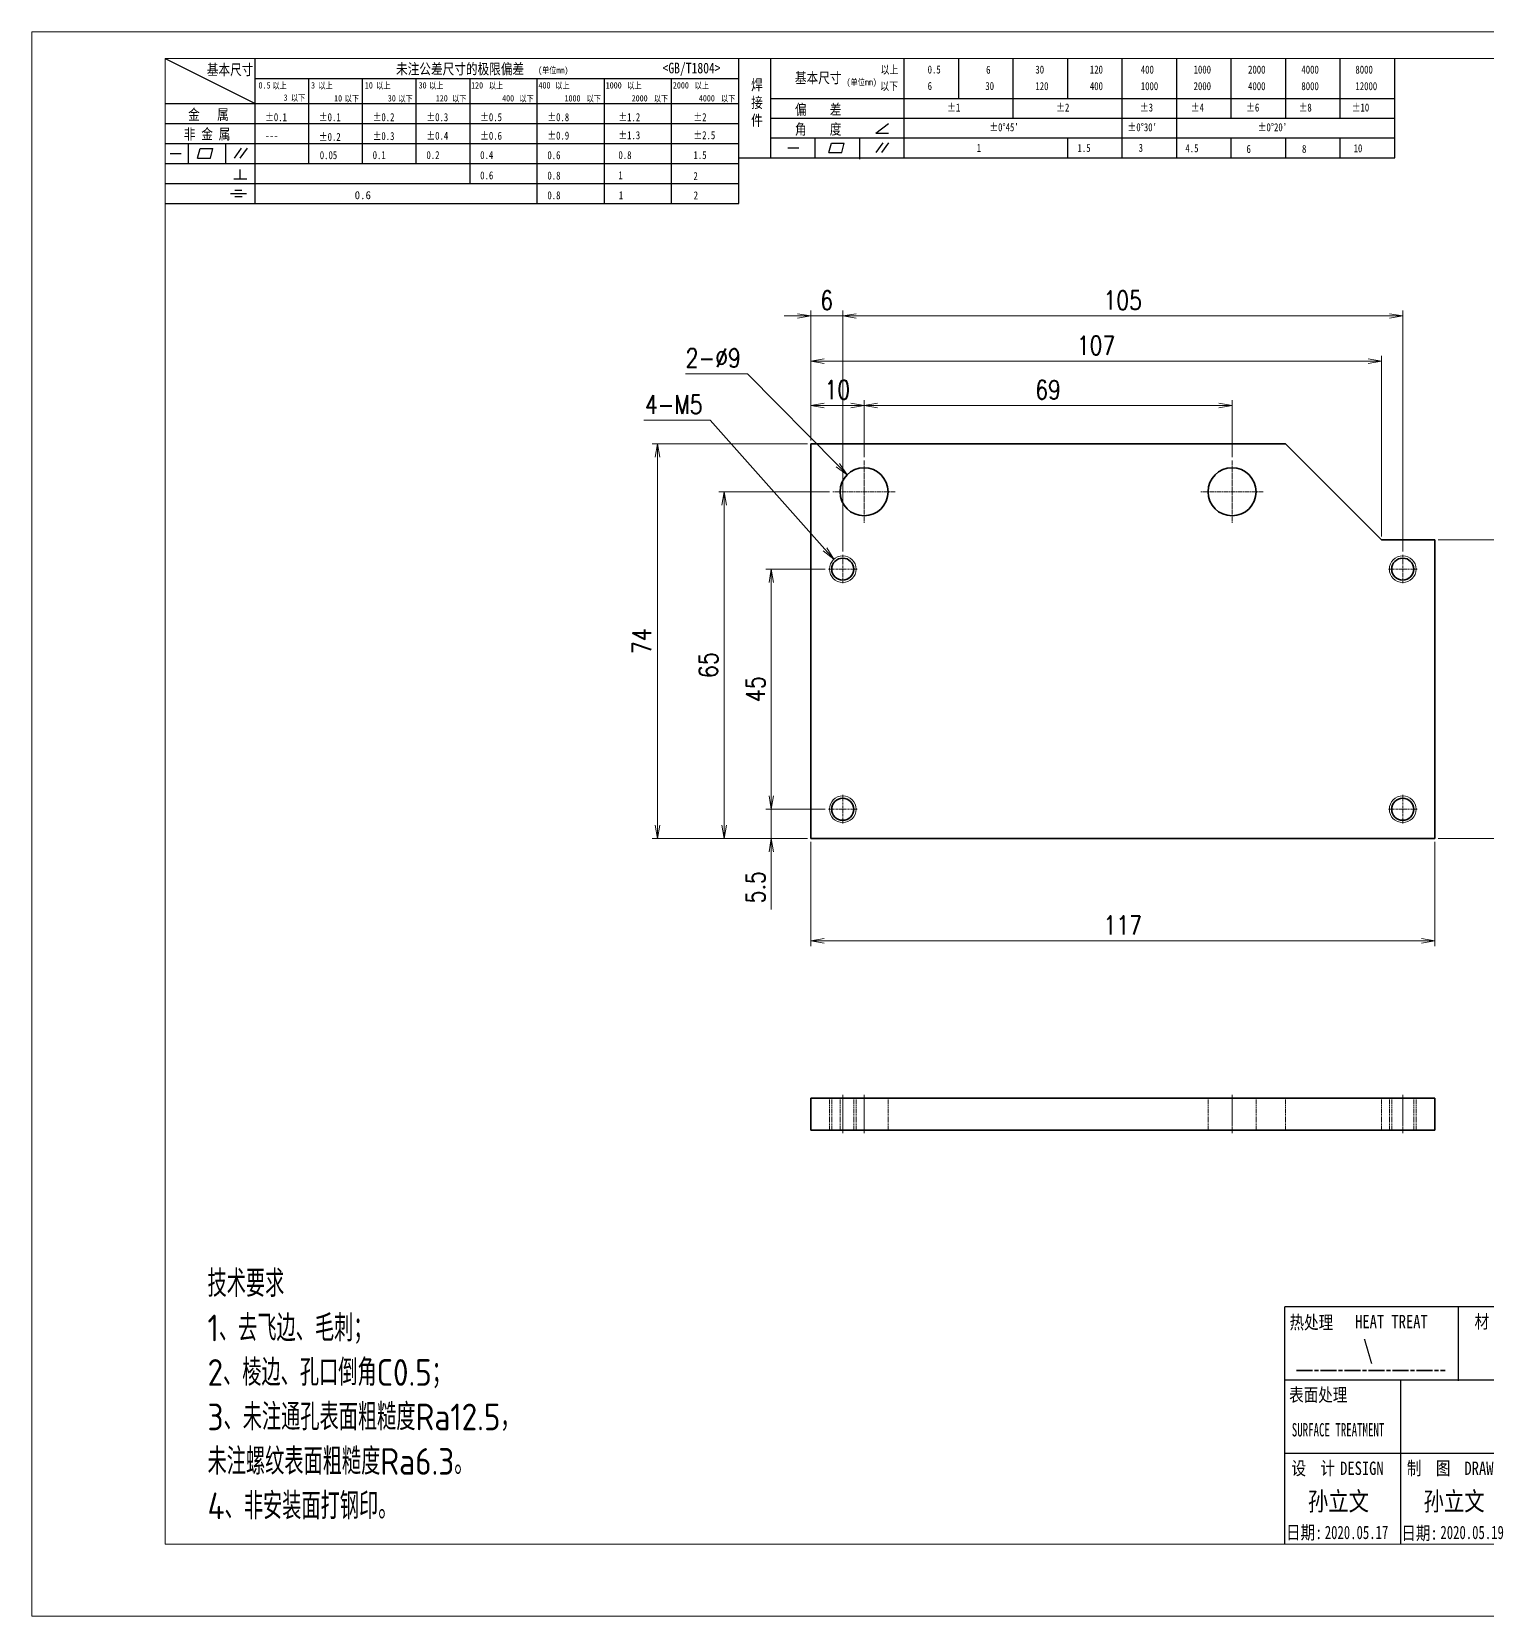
# Model space of a CAD drawing. Header units: millimetres. Extents: x 1333 to 162816, y -59063 to -5704.
# Drawn here: x 95411.9 to 95684.8, y -38241.6 to -37944.6 of the extents above; entities that cross this region are included whole.
import ezdxf
from ezdxf.enums import TextEntityAlignment as Align

# ---------------------------------------------------------------- set-up
doc = ezdxf.new("R2010")
doc.units = ezdxf.units.MM
doc.header["$LTSCALE"] = 0.5
doc.linetypes.add('AM_ISO02W050x2', pattern=[3.75, 3, -0.75])
doc.linetypes.add('AM_ISO08W050x2', pattern=[9, 6, -0.75, 1.5, -0.75])
for name, color, linetype, lineweight in [('中心线', 2, 'AM_ISO08W050x2', 18), ('图框', 7, 'Continuous', 18), ('标注线', 3, 'Continuous', 18), ('热处理', 7, 'Continuous', 20), ('粗实线', 7, 'Continuous', 35), ('粗点划线', 6, 'AM_ISO08W050x2', 35), ('虚线', 1, 'AM_ISO02W050x2', 18)]:
    doc.layers.add(name, color=color, linetype=linetype, lineweight=lineweight)
doc.layers.add('图\\M+19E79\\M+195B6\\M+18E9A', color=7, linetype='Continuous')
doc.layers.add('打印', color=7, linetype='Continuous', lineweight=15, plot=False)
doc.layers.add('打印-禁用', color=7, linetype='Continuous', lineweight=15, plot=False)
doc.styles.add('DIM', font='romans.shx', dxfattribs={"width": 0.8, "bigfont": 'bigfont.shx'})
doc.styles.add('国标', font='simfang.ttf', dxfattribs={"width": 0.8})
doc.styles.add('机械长仿宋', font='gbenor.shx', dxfattribs={"height": 1, "bigfont": 'gbcbig.shx'})
doc.dimstyles.new('XR 1-1$0', dxfattribs={"dimtxt": 3.5, "dimasz": 2.5, "dimexe": 1, "dimexo": 0.625, "dimgap": 1.2, "dimtad": 1, "dimzin": 9, "dimdsep": 46, "dimtxsty": 'DIM', "dimblk": 'OPEN', "dimcen": 0, "dimclrd": 8, "dimclre": 8, "dimclrt": 2, "dimazin": 2, "dimtfac": 0.5, "dimtmove": 0, "dimatfit": 3, "dimldrblk": 'OPEN', "dimfxl": 0, "dimtolj": 2, "dimlwd": 18, "dimlwe": 18, "dimarcsym": 0})
doc.dimstyles.new('XR 1-1$3', dxfattribs={"dimtxt": 3.5, "dimasz": 2.5, "dimexe": 1, "dimexo": 0.625, "dimgap": 1.2, "dimtad": 1, "dimtoh": 1, "dimdsep": 46, "dimtxsty": 'DIM', "dimblk": 'OPEN', "dimcen": 0, "dimclrd": 8, "dimclre": 8, "dimclrt": 2, "dimazin": 2, "dimtfac": 0.5, "dimtofl": 0, "dimtmove": 0, "dimatfit": 3, "dimldrblk": 'OPEN', "dimfxl": 0, "dimtolj": 2, "dimlwd": 18, "dimlwe": 18, "dimarcsym": 0})

# ---------------------------------------------------------------- blocks, each defined once
blk = doc.blocks.new('GZDEH零件A3图框V01版')
at = {"layer": '图\\M+19E79\\M+195B6\\M+18E9A', "color": 9}
for p, q in [((2882.49, -1554.46), (2899.37, -1562.92)), ((2899.37, -1581.67), (2899.37, -1554.46)), ((2990.09, -1581.67), (2990.09, -1554.46)), ((2996.09, -1573.08), (2996.09, -1554.46)), ((3021.09, -1561.98), (3021.09, -1554.46)), ((3031.31, -1561.98), (3031.31, -1554.46)), ((3041.53, -1561.98), (3041.53, -1554.46)), ((3051.75, -1561.98), (3051.75, -1554.46)), ((3061.98, -1561.98), (3061.98, -1554.46)), ((3072.2, -1561.98), (3072.2, -1554.46)), ((3082.42, -1561.98), (3082.42, -1554.46)), ((3092.64, -1561.98), (3092.64, -1554.46)), ((3102.86, -1561.98), (3102.86, -1554.46)), ((3113.09, -1573.08), (3113.09, -1554.46)), ((2899.37, -1558.24), (2990.09, -1558.24)), ((2909.45, -1574.17), (2909.45, -1558.24)), ((2919.53, -1574.17), (2919.53, -1558.24)), ((2929.61, -1574.17), (2929.61, -1558.24)), ((2939.69, -1577.92), (2939.69, -1558.24)), ((2952.29, -1581.67), (2952.29, -1558.24)), ((2964.89, -1581.67), (2964.89, -1558.24)), ((2977.49, -1581.67), (2977.49, -1558.24)), ((2996.09, -1561.98), (3113.09, -1561.98)), ((3021.09, -1573.08), (3021.09, -1561.98)), ((3041.53, -1565.68), (3041.53, -1561.98)), ((3061.98, -1573.08), (3061.98, -1561.98)), ((3072.2, -1573.08), (3072.2, -1561.98)), ((3082.42, -1565.68), (3082.42, -1561.98)), ((3092.64, -1565.68), (3092.64, -1561.98)), ((3102.86, -1565.68), (3102.86, -1561.98)), ((2882.49, -1562.92), (2990.09, -1562.92)), ((2882.49, -1566.67), (2990.09, -1566.67)), ((2996.09, -1565.68), (3113.09, -1565.68)), ((3015.75, -1568.51), (3018.15, -1566.66)), ((2882.49, -1570.42), (2990.09, -1570.42)), ((2886.92, -1574.12), (2886.92, -1570.42)), ((2893.91, -1574.12), (2893.91, -1570.42)), ((2996.09, -1569.38), (3113.09, -1569.38)), ((3004.42, -1573.08), (3004.42, -1569.38)), ((3006.97, -1572.12), (3007.45, -1570.33)), ((3007.45, -1570.33), (3009.86, -1570.33)), ((3009.39, -1572.12), (3009.86, -1570.33)), ((3012.75, -1573.08), (3012.75, -1569.38)), ((3015.75, -1568.51), (3018.15, -1568.51)), ((3015.81, -1572.12), (3017.15, -1570.26)), ((3016.89, -1572.12), (3018.23, -1570.26)), ((3051.75, -1573.08), (3051.75, -1569.38)), ((3082.42, -1573.08), (3082.42, -1569.48)), ((3092.64, -1573.08), (3092.64, -1569.38)), ((3102.86, -1573.08), (3102.86, -1569.38)), ((2883.43, -1572.27), (2885.49, -1572.27)), ((2888.59, -1573.16), (2889.07, -1571.37)), ((2888.59, -1573.16), (2891, -1573.16)), ((2889.07, -1571.37), (2891.48, -1571.37)), ((2891, -1573.16), (2891.48, -1571.37)), ((2895.52, -1573.16), (2896.85, -1571.3)), ((2896.6, -1573.16), (2897.94, -1571.3)), ((2990.09, -1573.08), (3113.09, -1573.08)), ((2999.26, -1571.23), (3001.32, -1571.23)), ((3006.97, -1572.12), (3009.39, -1572.12)), ((3012.75, -1573.33), (3012.75, -1573.08)), ((2882.49, -1574.17), (2990.09, -1574.17)), ((2895.42, -1577.05), (2897.81, -1577.05)), ((2896.58, -1577.05), (2896.58, -1575.28)), ((2882.49, -1577.92), (2990.09, -1577.92)), ((2894.79, -1579.77), (2897.77, -1579.77)), ((2895.57, -1579.17), (2896.92, -1579.17)), ((2882.49, -1581.67), (2990.09, -1581.67)), ((2895.57, -1580.37), (2896.93, -1580.37)), ((3272.49, -1788.46), (3092.49, -1788.46)), ((3124.99, -1788.46), (3124.99, -1802.35)), ((3181.99, -1802.21), (3092.49, -1802.21)), ((3114.17, -1802.21), (3114.17, -1815.96)), ((3181.99, -1815.96), (3092.49, -1815.96)), ((3114.17, -1815.96), (3114.17, -1832.96)), ((3114.17, -1815.96), (3114.17, -1832.96))]:
    blk.add_line(p, q, dxfattribs=at)
at = {"layer": '图\\M+19E79\\M+195B6\\M+18E9A', "color": 7}
blk.add_line((3272.49, -1788.46), (3092.49, -1788.46), dxfattribs=at)
at = {"layer": '图\\M+19E79\\M+195B6\\M+18E9A', "color": 9, "linetype": 'Continuous'}
blk.add_line((3092.49, -1832.96), (3092.49, -1788.46), dxfattribs=at)
at = {"layer": '图框', "linetype": 'Continuous'}
for p, q in [((2882.49, -1554.46), (2882.49, -1832.96)), ((3272.49, -1554.46), (2882.49, -1554.46)), ((2882.49, -1832.96), (3272.49, -1832.96))]:
    blk.add_line(p, q, dxfattribs=at)
at = {"layer": '打印-禁用', "linetype": 'Continuous'}
for p, q in [((2857.49, -1549.46), (2857.49, -1846.46)), ((3277.49, -1549.46), (2857.49, -1549.46)), ((2857.49, -1846.46), (3277.49, -1846.46))]:
    blk.add_line(p, q, dxfattribs=at)
at = {"layer": '图\\M+19E79\\M+195B6\\M+18E9A', "color": 9, "style": '国标'}
for s, height, width, p in [('基本尺寸', 2, 0.8, (2890.33, -1557.58)), ('未注公差尺寸的极限偏差', 2, 0.8, (2925.81, -1557.44)), ('<GB/T1804>', 2, 0.8, (2975.78, -1557.27)), ('以上', 1.5, 0.8, (3016.64, -1557.33)), ('0.5', 1.5, 0.8, (3025.49, -1557.3)), ('6', 1.5, 0.8, (3036.45, -1557.34)), ('30', 1.5, 0.8, (3045.69, -1557.31)), ('120', 1.5, 0.8, (3055.91, -1557.31)), ('400', 1.5, 0.8, (3065.46, -1557.31)), ('1000', 1.5, 0.8, (3075.36, -1557.31)), ('2000', 1.5, 0.8, (3085.57, -1557.31)), ('4000', 1.5, 0.8, (3095.57, -1557.31)), ('8000', 1.5, 0.8, (3105.7, -1557.31)), ('30', 1.2, 0.8, (2930.04, -1560.11)), ('基本尺寸', 2, 0.8, (3000.6, -1559.1)), ('以下', 1.5, 0.8, (3016.58, -1560.43)), ('6', 1.5, 0.8, (3025.49, -1560.38)), ('30', 1.5, 0.8, (3036.31, -1560.39)), ('120', 1.5, 0.8, (3045.69, -1560.41)), ('400', 1.5, 0.8, (3055.91, -1560.41)), ('1000', 1.5, 0.8, (3065.46, -1560.41)), ('2000', 1.5, 0.8, (3075.36, -1560.41)), ('4000', 1.5, 0.8, (3085.57, -1560.41)), ('8000', 1.5, 0.8, (3095.57, -1560.41)), ('12000', 1.5, 0.8, (3105.7, -1560.41)), ('金   属', 2, 0.8, (2886.82, -1565.98)), ('±0.1', 1.5, 0.8, (2901.27, -1566.23)), ('±0.1', 1.5, 0.8, (2911.35, -1566.23)), ('±0.2', 1.5, 0.8, (2921.43, -1566.23)), ('±0.3', 1.5, 0.8, (2931.51, -1566.23)), ('±0.5', 1.5, 0.8, (2941.59, -1566.23)), ('±0.8', 1.5, 0.8, (2954.19, -1566.23)), ('±1.2', 1.5, 0.8, (2967.51, -1566.23)), ('±2', 1.5, 0.8, (2981.58, -1566.23)), ('偏    差', 2, 0.8, (3000.6, -1565.04)), ('±1', 1.5, 0.8, (3029.16, -1564.42)), ('±2', 1.5, 0.8, (3049.61, -1564.42)), ('±3', 1.5, 0.8, (3065.3, -1564.42)), ('±4', 1.5, 0.8, (3074.85, -1564.42)), ('±6', 1.5, 0.8, (3085.22, -1564.42)), ('±8', 1.5, 0.8, (3095.06, -1564.42)), ('±10', 1.5, 0.8, (3105.02, -1564.42)), ('非 金 属', 2, 0.8, (2886.02, -1569.65)), ('±0.3', 1.5, 0.8, (2921.43, -1569.77)), ('±0.4', 1.5, 0.8, (2931.51, -1569.71)), ('±0.6', 1.5, 0.8, (2941.59, -1569.71)), ('±0.9', 1.5, 0.8, (2954.19, -1569.68)), ('±1.3', 1.5, 0.8, (2967.51, -1569.62)), ('±2.5', 1.5, 0.8, (2981.58, -1569.61)), ('角    度', 2, 0.8, (3000.6, -1568.74)), ("±0%%D45'", 1.5, 0.8, (3037.06, -1568.12)), ("±0%%D30'", 1.5, 0.8, (3062.98, -1568.12)), ("±0%%D20'", 1.5, 0.8, (3087.38, -1568.12)), ('---', 1.5, 0.8, (2901.27, -1569.65)), ('±0.2', 1.5, 0.8, (2911.35, -1569.92)), ('1', 1.5, 0.8, (3034.69, -1571.98)), ('1.5', 1.5, 0.8, (3053.59, -1572.01)), ('3', 1.5, 0.8, (3065.05, -1571.98)), ('4.5', 1.5, 0.8, (3073.82, -1572.05)), ('6', 1.5, 0.8, (3085.28, -1572.19)), ('8', 1.5, 0.8, (3095.68, -1572.15)), ('10', 1.5, 0.8, (3105.36, -1572.06)), ('0.1', 1.5, 0.8, (2921.43, -1573.34)), ('0.2', 1.5, 0.8, (2931.51, -1573.33)), ('0.4', 1.5, 0.8, (2941.59, -1573.33)), ('0.6', 1.5, 0.8, (2954.19, -1573.35)), ('0.8', 1.5, 0.8, (2967.51, -1573.33)), ('1.5', 1.5, 0.8, (2981.58, -1573.34)), ('0.6', 1.5, 0.8, (2941.59, -1577.14)), ('0.8', 1.5, 0.8, (2954.19, -1577.17)), ('1', 1.5, 0.8, (2967.51, -1577.12)), ('2', 1.5, 0.8, (2981.58, -1577.26)), ('0.8', 1.5, 0.8, (2954.19, -1580.87)), ('1', 1.5, 0.8, (2967.59, -1580.86)), ('2', 1.5, 0.8, (2981.62, -1580.89)), ('热处理', 2.5, 0.8, (3093.35, -1792.61)), ('材  质', 2.5, 0.8, (3128.04, -1792.46)), ('表面处理', 2.5, 0.8, (3093.27, -1806.21)), ('SURFACE TREATMENT', 2.5, 0.6, (3093.77, -1812.75)), (' DESIGN', 2.5, 0.8, (3101.47, -1819.96)), (' DRAW', 2.5, 0.8, (3124.78, -1819.96))]:
    blk.add_text(s, height=height, dxfattribs=dict(at, width=width)).set_placement(p)
at = {"layer": '图\\M+19E79\\M+195B6\\M+18E9A', "color": 9, "lineweight": 15, "style": '国标', "width": 0.8}
for s, p in [('(单位mm)', (2952.44, -1557.27)), ('0.5', (2900.03, -1560.11)), ('以上', (2902.64, -1560.16)), ('3', (2909.88, -1560.11)), ('以上', (2911.25, -1560.16)), ('10', (2919.96, -1560.11)), ('以上', (2922.09, -1560.16)), ('以上', (2932.02, -1560.16)), ('120', (2939.88, -1560.11)), ('以上', (2943.21, -1560.16)), ('400', (2952.52, -1560.11)), ('以上', (2955.68, -1560.16)), ('1000', (2965.12, -1560.11)), ('以上', (2969.16, -1560.16)), ('2000', (2977.72, -1560.11)), ('以上', (2981.8, -1560.16)), ('(单位mm)', (3010.27, -1559.51)), ('3', (2904.73, -1562.41)), ('以下', (2906.1, -1562.46)), ('10', (2914.19, -1562.54)), ('以下', (2916.18, -1562.59)), ('30', (2924.27, -1562.54)), ('以下', (2926.26, -1562.59)), ('120', (2933.26, -1562.54)), ('以下', (2936.34, -1562.59)), ('400', (2945.7, -1562.54)), ('以下', (2948.94, -1562.59)), ('1000', (2957.41, -1562.54)), ('以下', (2961.54, -1562.59)), ('2000', (2969.99, -1562.54)), ('以下', (2974.14, -1562.59)), ('4000', (2982.59, -1562.54)), ('以下', (2986.74, -1562.59))]:
    blk.add_text(s, height=1.2, dxfattribs=at).set_placement(p)
at = {"layer": '图\\M+19E79\\M+195B6\\M+18E9A', "color": 9, "lineweight": 13, "style": '国标'}
blk.add_text('0.6', height=1.5, dxfattribs=at).set_placement((2918.05, -1580.85))
at = {"layer": '图\\M+19E79\\M+195B6\\M+18E9A', "color": 9, "style": '国标', "width": 0.8}
for s, p in [('HEAT TREAT', (3112.45, -1792.46)), ('设  计', (3097.79, -1819.96)), ('制  图', (3119.43, -1819.96)), ('日期:', (3096.09, -1832)), ('日期:', (3117.71, -1832.1))]:
    blk.add_text(s, height=2.5, dxfattribs=at).set_placement(p, align=Align.CENTER)
at = {"layer": '图\\M+19E79\\M+195B6\\M+18E9A', "color": 9, "style": '国标'}
for s, insert, char_height, width, attachment_point in [('焊\\P接\\P件', (2992.39, -1558.41), 2, 3.1877, 1), ('0.05', (2911.51, -1573.37), 1.5, 5.1982, 7)]:
    blk.add_mtext(s, dxfattribs=dict(at, insert=insert, char_height=char_height, width=width, attachment_point=attachment_point))
blk = doc.blocks.new('DEH A3')
at = {"layer": '图框'}
blk.add_blockref('GZDEH零件A3图框V01版', (-2857.49, 1846.46), dxfattribs=at)
blk = doc.blocks.new('_Open')
at = {"color": 0, "linetype": 'ByBlock', "lineweight": -2}
for p, q in [((-1, 0.17), (0, 0)), ((-1, -0.17), (0, 0)), ((0, 0), (-1, 0))]:
    blk.add_line(p, q, dxfattribs=at)
blk = doc.blocks.new('*D769')
at = {"layer": 'Defpoints', "color": 0, "transparency": 16777216}
for p in [(95557.93, -38095.82), (95674.93, -38095.82), (95674.93, -38115)]:
    blk.add_point(p, dxfattribs=at)
at = {"layer": '标注线', "color": 8, "lineweight": 18, "transparency": 16777216}
for p, q in [((95557.93, -38096.45), (95557.93, -38116)), ((95674.93, -38096.45), (95674.93, -38116)), ((95560.43, -38115), (95672.43, -38115))]:
    blk.add_line(p, q, dxfattribs=at)
at = {"layer": '标注线', "color": 8, "lineweight": 18, "transparency": 16777216, "xscale": 2.5, "yscale": 2.5, "zscale": 2.5, "rotation": 180}
blk.add_blockref('_Open', (95557.93, -38115), dxfattribs=at)
at = {"layer": '标注线', "color": 8, "lineweight": 18, "transparency": 16777216, "xscale": 2.5, "yscale": 2.5, "zscale": 2.5}
blk.add_blockref('_Open', (95674.93, -38115), dxfattribs=at)
at = {"layer": '标注线', "color": 2, "transparency": 16777216, "insert": (95616.43, -38112.05), "char_height": 3.5, "attachment_point": 5, "style": 'DIM'}
blk.add_mtext('\\A2;117', dxfattribs=at)
blk = doc.blocks.new('*D770')
at = {"layer": 'Defpoints', "color": 0, "transparency": 16777216}
for p in [(95674.93, -38039.82), (95692.77, -38039.82), (95674.93, -38095.82)]:
    blk.add_point(p, dxfattribs=at)
at = {"layer": '标注线', "color": 8, "lineweight": 18, "transparency": 16777216}
for p, q in [((95675.56, -38039.82), (95693.77, -38039.82)), ((95692.77, -38093.32), (95692.77, -38042.32)), ((95675.56, -38095.82), (95693.77, -38095.82))]:
    blk.add_line(p, q, dxfattribs=at)
at = {"layer": '标注线', "color": 8, "lineweight": 18, "transparency": 16777216, "xscale": 2.5, "yscale": 2.5, "zscale": 2.5}
for p, rotation in [((95692.77, -38039.82), 90), ((95692.77, -38095.82), 270)]:
    blk.add_blockref('_Open', p, dxfattribs=dict(at, rotation=rotation))
at = {"layer": '标注线', "color": 2, "transparency": 16777216, "insert": (95689.82, -38067.82), "char_height": 3.5, "attachment_point": 5, "rotation": 90, "style": 'DIM'}
blk.add_mtext('\\A2;56', dxfattribs=at)
blk = doc.blocks.new('*D771')
at = {"layer": 'Defpoints', "color": 0, "transparency": 16777216}
for p in [(95557.93, -38006.34), (95557.93, -38021.82), (95664.93, -38039.82)]:
    blk.add_point(p, dxfattribs=at)
at = {"layer": '标注线', "color": 8, "lineweight": 18, "transparency": 16777216}
for p, q in [((95557.93, -38021.2), (95557.93, -38005.34)), ((95662.43, -38006.34), (95560.43, -38006.34)), ((95664.93, -38039.2), (95664.93, -38005.34))]:
    blk.add_line(p, q, dxfattribs=at)
at = {"layer": '标注线', "color": 8, "lineweight": 18, "transparency": 16777216, "xscale": 2.5, "yscale": 2.5, "zscale": 2.5, "rotation": 180}
blk.add_blockref('_Open', (95557.93, -38006.34), dxfattribs=at)
at = {"layer": '标注线', "color": 8, "lineweight": 18, "transparency": 16777216, "xscale": 2.5, "yscale": 2.5, "zscale": 2.5}
blk.add_blockref('_Open', (95664.93, -38006.34), dxfattribs=at)
at = {"layer": '标注线', "color": 2, "transparency": 16777216, "insert": (95611.43, -38003.39), "char_height": 3.5, "attachment_point": 5, "style": 'DIM'}
blk.add_mtext('\\A2;107', dxfattribs=at)
blk = doc.blocks.new('*D772')
at = {"layer": 'Defpoints', "color": 0, "transparency": 16777216}
for p in [(95529.2, -38021.82), (95557.93, -38021.82), (95557.93, -38095.82)]:
    blk.add_point(p, dxfattribs=at)
at = {"layer": '标注线', "color": 8, "lineweight": 18, "transparency": 16777216}
for p, q in [((95557.31, -38021.82), (95528.2, -38021.82)), ((95529.2, -38093.32), (95529.2, -38024.32)), ((95557.31, -38095.82), (95528.2, -38095.82))]:
    blk.add_line(p, q, dxfattribs=at)
at = {"layer": '标注线', "color": 8, "lineweight": 18, "transparency": 16777216, "xscale": 2.5, "yscale": 2.5, "zscale": 2.5}
for p, rotation in [((95529.2, -38021.82), 90), ((95529.2, -38095.82), 270)]:
    blk.add_blockref('_Open', p, dxfattribs=dict(at, rotation=rotation))
at = {"layer": '标注线', "color": 2, "transparency": 16777216, "insert": (95526.25, -38058.82), "char_height": 3.5, "attachment_point": 5, "rotation": 90, "style": 'DIM'}
blk.add_mtext('\\A2;74', dxfattribs=at)
blk = doc.blocks.new('*D773')
at = {"layer": 'Defpoints', "color": 0, "transparency": 16777216}
for p in [(95567.93, -38014.65), (95557.93, -38021.82), (95567.93, -38024.97)]:
    blk.add_point(p, dxfattribs=at)
at = {"layer": '标注线', "color": 8, "lineweight": 18, "transparency": 16777216}
for p, q in [((95557.93, -38021.2), (95557.93, -38013.65)), ((95560.43, -38014.65), (95565.43, -38014.65)), ((95567.93, -38024.35), (95567.93, -38013.65))]:
    blk.add_line(p, q, dxfattribs=at)
at = {"layer": '标注线', "color": 8, "lineweight": 18, "transparency": 16777216, "xscale": 2.5, "yscale": 2.5, "zscale": 2.5, "rotation": 180}
blk.add_blockref('_Open', (95557.93, -38014.65), dxfattribs=at)
at = {"layer": '标注线', "color": 8, "lineweight": 18, "transparency": 16777216, "xscale": 2.5, "yscale": 2.5, "zscale": 2.5}
blk.add_blockref('_Open', (95567.93, -38014.65), dxfattribs=at)
at = {"layer": '标注线', "color": 2, "transparency": 16777216, "insert": (95562.93, -38011.7), "char_height": 3.5, "attachment_point": 5, "style": 'DIM'}
blk.add_mtext('\\A2;10', dxfattribs=at)
blk = doc.blocks.new('*D774')
at = {"layer": 'Defpoints', "color": 0, "transparency": 16777216}
for p in [(95636.93, -38014.65), (95567.93, -38024.97), (95636.93, -38024.97)]:
    blk.add_point(p, dxfattribs=at)
at = {"layer": '标注线', "color": 8, "lineweight": 18, "transparency": 16777216}
for p, q in [((95567.93, -38024.35), (95567.93, -38013.65)), ((95570.43, -38014.65), (95634.43, -38014.65)), ((95636.93, -38024.35), (95636.93, -38013.65))]:
    blk.add_line(p, q, dxfattribs=at)
at = {"layer": '标注线', "color": 8, "lineweight": 18, "transparency": 16777216, "xscale": 2.5, "yscale": 2.5, "zscale": 2.5, "rotation": 180}
blk.add_blockref('_Open', (95567.93, -38014.65), dxfattribs=at)
at = {"layer": '标注线', "color": 8, "lineweight": 18, "transparency": 16777216, "xscale": 2.5, "yscale": 2.5, "zscale": 2.5}
blk.add_blockref('_Open', (95636.93, -38014.65), dxfattribs=at)
at = {"layer": '标注线', "color": 2, "transparency": 16777216, "insert": (95602.43, -38011.7), "char_height": 3.5, "attachment_point": 5, "style": 'DIM'}
blk.add_mtext('\\A2;69', dxfattribs=at)
blk = doc.blocks.new('*D775')
at = {"layer": 'Defpoints', "color": 0, "transparency": 16777216}
for p in [(95563.93, -37997.87), (95557.93, -38021.82), (95563.93, -38042.63)]:
    blk.add_point(p, dxfattribs=at)
at = {"layer": '标注线', "color": 8, "lineweight": 18, "transparency": 16777216}
for p, q in [((95555.43, -37997.87), (95552.93, -37997.87)), ((95557.93, -38021.2), (95557.93, -37996.87)), ((95557.93, -37997.87), (95563.93, -37997.87)), ((95563.93, -38042.01), (95563.93, -37996.87)), ((95566.43, -37997.87), (95568.93, -37997.87))]:
    blk.add_line(p, q, dxfattribs=at)
at = {"layer": '标注线', "color": 8, "lineweight": 18, "transparency": 16777216, "xscale": 2.5, "yscale": 2.5, "zscale": 2.5}
blk.add_blockref('_Open', (95557.93, -37997.87), dxfattribs=at)
at = {"layer": '标注线', "color": 8, "lineweight": 18, "transparency": 16777216, "xscale": 2.5, "yscale": 2.5, "zscale": 2.5, "rotation": 180}
blk.add_blockref('_Open', (95563.93, -37997.87), dxfattribs=at)
at = {"layer": '标注线', "color": 2, "transparency": 16777216, "insert": (95560.93, -37994.92), "char_height": 3.5, "attachment_point": 5, "style": 'DIM'}
blk.add_mtext('\\A2;6', dxfattribs=at)
blk = doc.blocks.new('*D776')
at = {"layer": 'Defpoints', "color": 0, "transparency": 16777216}
for p in [(95668.93, -37997.87), (95563.93, -38042.63), (95668.93, -38042.63)]:
    blk.add_point(p, dxfattribs=at)
at = {"layer": '标注线', "color": 8, "lineweight": 18, "transparency": 16777216}
for p, q in [((95563.93, -38042.01), (95563.93, -37996.87)), ((95566.43, -37997.87), (95666.43, -37997.87)), ((95668.93, -38042.01), (95668.93, -37996.87))]:
    blk.add_line(p, q, dxfattribs=at)
at = {"layer": '标注线', "color": 8, "lineweight": 18, "transparency": 16777216, "xscale": 2.5, "yscale": 2.5, "zscale": 2.5, "rotation": 180}
blk.add_blockref('_Open', (95563.93, -37997.87), dxfattribs=at)
at = {"layer": '标注线', "color": 8, "lineweight": 18, "transparency": 16777216, "xscale": 2.5, "yscale": 2.5, "zscale": 2.5}
blk.add_blockref('_Open', (95668.93, -37997.87), dxfattribs=at)
at = {"layer": '标注线', "color": 2, "transparency": 16777216, "insert": (95616.43, -37994.92), "char_height": 3.5, "attachment_point": 5, "style": 'DIM'}
blk.add_mtext('\\A2;105', dxfattribs=at)
blk = doc.blocks.new('*D777')
at = {"layer": 'Defpoints', "color": 0, "transparency": 16777216}
for p in [(95550.54, -38090.32), (95561.24, -38090.32), (95557.93, -38095.82)]:
    blk.add_point(p, dxfattribs=at)
at = {"layer": '标注线', "color": 8, "lineweight": 18, "transparency": 16777216}
for p, q in [((95550.54, -38087.82), (95550.54, -38085.32)), ((95560.62, -38090.32), (95549.54, -38090.32)), ((95550.54, -38090.32), (95550.54, -38095.82)), ((95557.31, -38095.82), (95549.54, -38095.82)), ((95550.54, -38098.32), (95550.54, -38109.09))]:
    blk.add_line(p, q, dxfattribs=at)
at = {"layer": '标注线', "color": 8, "lineweight": 18, "transparency": 16777216, "xscale": 2.5, "yscale": 2.5, "zscale": 2.5}
for p, rotation in [((95550.54, -38090.32), 270), ((95550.54, -38095.82), 90)]:
    blk.add_blockref('_Open', p, dxfattribs=dict(at, rotation=rotation))
at = {"layer": '标注线', "color": 2, "transparency": 16777216, "insert": (95547.59, -38104.95), "char_height": 3.5, "attachment_point": 5, "rotation": 90, "style": 'DIM'}
blk.add_mtext('\\A2;5.5', dxfattribs=at)
blk = doc.blocks.new('*D778')
at = {"layer": 'Defpoints', "color": 0, "transparency": 16777216}
for p in [(95550.54, -38045.32), (95561.24, -38045.32), (95560.62, -38090.32)]:
    blk.add_point(p, dxfattribs=at)
at = {"layer": '标注线', "color": 8, "lineweight": 18, "transparency": 16777216}
for p, q in [((95560.62, -38045.32), (95549.54, -38045.32)), ((95550.54, -38087.82), (95550.54, -38047.82)), ((95559.99, -38090.32), (95549.54, -38090.32))]:
    blk.add_line(p, q, dxfattribs=at)
at = {"layer": '标注线', "color": 8, "lineweight": 18, "transparency": 16777216, "xscale": 2.5, "yscale": 2.5, "zscale": 2.5}
for p, rotation in [((95550.54, -38045.32), 90), ((95550.54, -38090.32), 270)]:
    blk.add_blockref('_Open', p, dxfattribs=dict(at, rotation=rotation))
at = {"layer": '标注线', "color": 2, "transparency": 16777216, "insert": (95547.59, -38067.82), "char_height": 3.5, "attachment_point": 5, "rotation": 90, "style": 'DIM'}
blk.add_mtext('\\A2;45', dxfattribs=at)
blk = doc.blocks.new('*D779')
at = {"layer": 'Defpoints', "color": 0, "transparency": 16777216}
for p in [(95541.69, -38030.82), (95562.08, -38030.82), (95557.93, -38095.82)]:
    blk.add_point(p, dxfattribs=at)
at = {"layer": '标注线', "color": 8, "lineweight": 18, "transparency": 16777216}
for p, q in [((95561.46, -38030.82), (95540.69, -38030.82)), ((95541.69, -38093.32), (95541.69, -38033.32)), ((95557.31, -38095.82), (95540.69, -38095.82))]:
    blk.add_line(p, q, dxfattribs=at)
at = {"layer": '标注线', "color": 8, "lineweight": 18, "transparency": 16777216, "xscale": 2.5, "yscale": 2.5, "zscale": 2.5}
for p, rotation in [((95541.69, -38030.82), 90), ((95541.69, -38095.82), 270)]:
    blk.add_blockref('_Open', p, dxfattribs=dict(at, rotation=rotation))
at = {"layer": '标注线', "color": 2, "transparency": 16777216, "insert": (95538.74, -38063.32), "char_height": 3.5, "attachment_point": 5, "rotation": 90, "style": 'DIM'}
blk.add_mtext('\\A2;65', dxfattribs=at)
blk = doc.blocks.new('*D781')
at = {"layer": 'Defpoints', "color": 0, "transparency": 16777216}
for p in [(95564.77, -38027.62), (95571.09, -38034.02)]:
    blk.add_point(p, dxfattribs=at)
at = {"layer": '标注线', "color": 8, "lineweight": 18, "transparency": 16777216}
for p, q in [((95534.45, -38008.69), (95546.05, -38008.69)), ((95546.05, -38008.69), (95563.01, -38025.84))]:
    blk.add_line(p, q, dxfattribs=at)
at = {"layer": '标注线', "color": 8, "lineweight": 18, "transparency": 16777216, "xscale": 2.5, "yscale": 2.5, "zscale": 2.5, "rotation": 314.6682044027373}
blk.add_blockref('_Open', (95564.77, -38027.62), dxfattribs=at)
at = {"layer": '标注线', "color": 2, "transparency": 16777216, "insert": (95539.65, -38005.74), "char_height": 3.5, "attachment_point": 5, "style": 'DIM'}
blk.add_mtext('\\A2;2-%%c9', dxfattribs=at)
blk = doc.blocks.new('*D782')
at = {"layer": 'Defpoints', "color": 0, "transparency": 16777216}
for p in [(95562.27, -38043.46), (95565.6, -38047.19)]:
    blk.add_point(p, dxfattribs=at)
at = {"layer": '标注线', "color": 8, "lineweight": 18, "transparency": 16777216}
for p, q in [((95526.65, -38017.41), (95539.05, -38017.41)), ((95539.05, -38017.41), (95560.6, -38041.59))]:
    blk.add_line(p, q, dxfattribs=at)
at = {"layer": '标注线', "color": 8, "lineweight": 18, "transparency": 16777216, "xscale": 2.5, "yscale": 2.5, "zscale": 2.5, "rotation": 311.7240344605976}
blk.add_blockref('_Open', (95562.27, -38043.46), dxfattribs=at)
at = {"layer": '标注线', "color": 2, "transparency": 16777216, "insert": (95532.25, -38014.46), "char_height": 3.5, "attachment_point": 5, "style": 'DIM'}
blk.add_mtext('\\A2;4-M5', dxfattribs=at)

msp = doc.modelspace()

# ---------------------------------------------------------------- linework, layer by layer
at = {"color": 7, "lineweight": 13}
for centre in [(95563.931, -38045.321), (95668.931, -38045.321), (95563.931, -38090.321), (95668.931, -38090.321)]:
    msp.add_circle(centre, 2.5, dxfattribs=at)
at = {"layer": '中心线', "ltscale": 0.2925}
for p, q in [((95567.931, -38024.971), (95567.931, -38036.671)), ((95636.931, -38024.971), (95636.931, -38036.671)), ((95573.781, -38030.821), (95562.081, -38030.821)), ((95642.781, -38030.821), (95631.081, -38030.821))]:
    msp.add_line(p, q, dxfattribs=at)
at = {"layer": '中心线', "ltscale": 0.134355}
for p, q in [((95563.931, -38042.634), (95563.931, -38048.009)), ((95668.931, -38042.634), (95668.931, -38048.009)), ((95566.618, -38045.321), (95561.244, -38045.321)), ((95671.618, -38045.321), (95666.244, -38045.321)), ((95566.618, -38090.321), (95561.244, -38090.321)), ((95671.618, -38090.321), (95666.244, -38090.321))]:
    msp.add_line(p, q, dxfattribs=at)
at = {"layer": '中心线', "ltscale": 0.134354}
for p, q in [((95563.931, -38087.634), (95563.931, -38093.009)), ((95668.931, -38087.634), (95668.931, -38093.009))]:
    msp.add_line(p, q, dxfattribs=at)
at = {"layer": '中心线', "ltscale": 0.180015}
for p, q in [((95563.931, -38143.861), (95563.931, -38151.062)), ((95567.931, -38143.861), (95567.931, -38151.062)), ((95636.931, -38143.862), (95636.931, -38151.062)), ((95668.931, -38143.862), (95668.931, -38151.062))]:
    msp.add_line(p, q, dxfattribs=at)
at = {"layer": '打印'}
msp.add_lwpolyline([(95411.854, -37944.587), (95831.854, -37944.587), (95831.854, -38241.587), (95411.854, -38241.587)], close=True, dxfattribs=at)
at = {"layer": '粗实线'}
for p, q in [((95557.931, -38021.821), (95646.931, -38021.821)), ((95557.931, -38095.821), (95557.931, -38021.821)), ((95646.931, -38021.821), (95664.931, -38039.821)), ((95674.931, -38039.821), (95674.931, -38095.821)), ((95674.931, -38095.821), (95557.931, -38095.821)), ((95674.931, -38144.462), (95557.931, -38144.461)), ((95674.931, -38150.462), (95557.931, -38150.461))]:
    msp.add_line(p, q, dxfattribs=at)
at = {"layer": '粗实线', "ltscale": 0.25}
msp.add_line((95664.931, -38039.821), (95674.931, -38039.821), dxfattribs=at)
at = {"layer": '粗实线', "ltscale": 0.15}
for p, q in [((95557.931, -38150.461), (95557.931, -38144.461)), ((95674.931, -38150.462), (95674.931, -38144.462))]:
    msp.add_line(p, q, dxfattribs=at)
at = {"layer": '粗实线'}
for centre, radius in [((95567.931, -38030.821), 4.5), ((95636.931, -38030.821), 4.5), ((95563.931, -38045.321), 2.067), ((95668.931, -38045.321), 2.067), ((95563.931, -38090.321), 2.067), ((95668.931, -38090.321), 2.067)]:
    msp.add_circle(centre, radius, dxfattribs=at)
at = {"layer": '粗点划线', "linetype": 'AM_ISO08W050x2'}
msp.add_line((95649.029, -38195.515), (95676.89, -38195.515), dxfattribs=at)
at = {"layer": '虚线', "ltscale": 0.15}
for p, q in [((95561.431, -38144.461), (95561.431, -38150.461)), ((95561.431, -38144.461), (95561.431, -38150.461)), ((95561.864, -38144.461), (95561.864, -38150.461)), ((95561.864, -38144.461), (95561.864, -38150.461)), ((95563.431, -38144.461), (95563.431, -38150.461)), ((95565.998, -38144.461), (95565.998, -38150.461)), ((95565.998, -38144.461), (95565.998, -38150.461)), ((95566.431, -38144.461), (95566.431, -38150.461)), ((95566.431, -38144.461), (95566.431, -38150.461)), ((95572.431, -38144.462), (95572.431, -38150.462)), ((95632.431, -38144.462), (95632.431, -38150.462)), ((95641.431, -38144.462), (95641.431, -38150.462)), ((95646.931, -38144.462), (95646.931, -38150.462)), ((95664.931, -38144.462), (95664.931, -38150.462)), ((95666.431, -38144.462), (95666.431, -38150.462)), ((95666.431, -38144.462), (95666.431, -38150.462)), ((95666.864, -38144.462), (95666.864, -38150.462)), ((95666.864, -38144.462), (95666.864, -38150.462)), ((95670.998, -38144.462), (95670.998, -38150.462)), ((95670.998, -38144.462), (95670.998, -38150.462)), ((95671.431, -38144.462), (95671.431, -38150.462)), ((95671.431, -38144.462), (95671.431, -38150.462))]:
    msp.add_line(p, q, dxfattribs=at)

# ---------------------------------------------------------------- block references
at = {"layer": '图框'}
msp.add_blockref('DEH A3', (95411.854, -38241.587), dxfattribs=at)

# ---------------------------------------------------------------- texts
at = {"layer": '图\\M+19E79\\M+195B6\\M+18E9A', "color": 3, "style": '国标'}
for s, height, width, p in [('孙立文', 3.5, 0.8, (95651.152, -38221.77)), ('孙立文', 3.5, 0.8, (95672.832, -38221.77)), ('2020.05.17', 2.5, 0.7, (95654.317, -38227.107)), ('2020.05.19', 2.5, 0.7, (95675.997, -38227.107))]:
    msp.add_text(s, height=height, dxfattribs=dict(at, width=width)).set_placement(p)
at = {"layer": '标注线', "color": 2, "insert": (95444.828, -38223.419), "char_height": 5, "width": 114.82461, "attachment_point": 7, "style": '机械长仿宋'}
msp.add_mtext('\\A2;技术要求\\P1、去飞边、毛刺；\\P2、棱边、孔口倒角C0.5；\\P3、未注通孔表面粗糙度Ra12.5，\\P未注螺纹表面粗糙度Ra6.3。\\P4、非安装面打钢印。', dxfattribs=at)
at = {"layer": '热处理', "color": 3, "style": '国标', "width": 0.8}
msp.add_text('\\', height=3.5, dxfattribs=at).set_placement((95662.434, -38193.391), align=Align.CENTER)

# ---------------------------------------------------------------- dimensions: what is measured, and where the dimension line sits
at = {"layer": '标注线'}
for base, p1, p2, picture, middle in [((95563.931, -37997.872), (95557.931, -38021.821), (95563.931, -38042.634), '*D775', (95560.931, -37994.922)), ((95557.931, -38006.338), (95664.931, -38039.821), (95557.931, -38021.821), '*D771', (95611.431, -38003.388)), ((95567.931, -38014.65), (95557.931, -38021.821), (95567.931, -38024.971), '*D773', (95562.931, -38011.7)), ((95674.931, -38115.005), (95557.931, -38095.821), (95674.931, -38095.821), '*D769', (95616.431, -38112.055))]:
    dim = msp.add_linear_dim(base=base, p1=p1, p2=p2, dimstyle='XR 1-1$0', dxfattribs=at)
    dim.commit()
    dim.dimension.update_dxf_attribs({"geometry": picture, "text_midpoint": middle})
for base, p1, p2, picture, middle in [((95668.931, -37997.872), (95563.931, -38042.634), (95668.931, -38042.634), '*D776', (95616.431, -37994.922)), ((95636.931, -38014.65), (95567.931, -38024.971), (95636.931, -38024.971), '*D774', (95602.431, -38011.7))]:
    dim = msp.add_linear_dim(base=base, p1=p1, p2=p2, dimstyle='XR 1-1$0', override={"dimtmove": 1}, dxfattribs=at)
    dim.commit()
    dim.dimension.update_dxf_attribs({"geometry": picture, "text_midpoint": middle})
for p1, p2, override, picture, middle in [((95571.095, -38034.022), (95564.768, -38027.621), {"dimpost": '2-%%c<>'}, '*D781', (95539.652, -38008.687)), ((95565.595, -38047.187), (95562.267, -38043.456), {"dimpost": '4-M<>'}, '*D782', (95532.245, -38017.414))]:
    dim = msp.add_diameter_dim_2p(p1=p1, p2=p2, dimstyle='XR 1-1$3', override=override, dxfattribs=at)
    dim.commit()
    dim.dimension.update_dxf_attribs({"geometry": picture, "text_midpoint": middle, "dimtype": 163})
for base, p1, p2, picture, middle in [((95529.202, -38021.821), (95557.931, -38095.821), (95557.931, -38021.821), '*D772', (95526.252, -38058.821)), ((95541.688, -38030.821), (95557.931, -38095.821), (95562.081, -38030.821), '*D779', (95538.738, -38063.321)), ((95692.77, -38039.821), (95674.931, -38095.821), (95674.931, -38039.821), '*D770', (95689.82, -38067.821)), ((95550.543, -38045.321), (95560.619, -38090.321), (95561.244, -38045.321), '*D778', (95547.593, -38067.821))]:
    dim = msp.add_linear_dim(base=base, p1=p1, p2=p2, angle=90, dimstyle='XR 1-1$0', dxfattribs=at)
    dim.commit()
    dim.dimension.update_dxf_attribs({"geometry": picture, "text_midpoint": middle})
dim = msp.add_linear_dim(base=(95550.543, -38090.321), p1=(95557.931, -38095.821), p2=(95561.244, -38090.321), angle=90, dimstyle='XR 1-1$0', dxfattribs=at)
dim.commit()
dim.dimension.update_dxf_attribs({"geometry": '*D777', "text_midpoint": (95550.543, -38104.955), "dimtype": 160})

doc.saveas('drawing.dxf')
